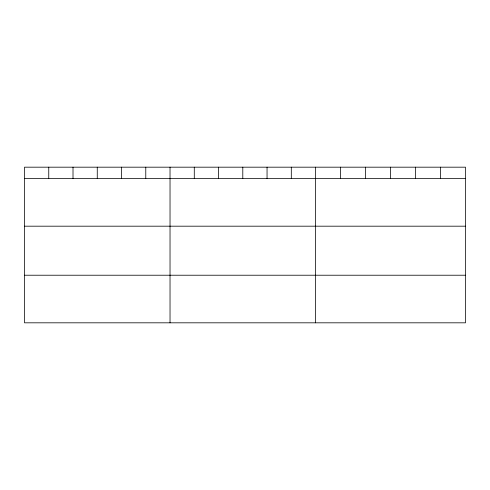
<?xml version="1.0" encoding="UTF-8"?>
<svg xmlns="http://www.w3.org/2000/svg" width="490" height="490" viewBox="0 0 490 490"><rect width="100%" height="100%" fill="white"/><g stroke="black" fill="none" stroke-linecap="round" stroke-linejoin="round"><path stroke-width="0.73" d="M465.5 178.587L465.5 322.818L24.5 322.818L24.5 167.182L465.5 167.182L465.5 178.587L24.5 178.587M24.5 226.184L465.5 226.184M24.5 275.221L465.5 275.221M440.51 167.182L440.51 178.587M415.52 167.182L415.52 178.587M390.53 167.182L390.53 178.587M365.54 167.182L365.54 178.587M340.55 167.182L340.55 178.587M315.56 167.182L315.56 322.818M291.305 167.182L291.305 178.587M267.05 167.182L267.05 178.587M242.795 167.182L242.795 178.587M218.54 167.182L218.54 178.587M194.285 167.182L194.285 178.587M170.03 167.182L170.03 322.818M145.775 167.182L145.775 178.587M121.52 167.182L121.52 178.587M97.265 167.182L97.265 178.587M73.01 167.182L73.01 178.587M48.755 167.182L48.755 178.587"/></g></svg>
